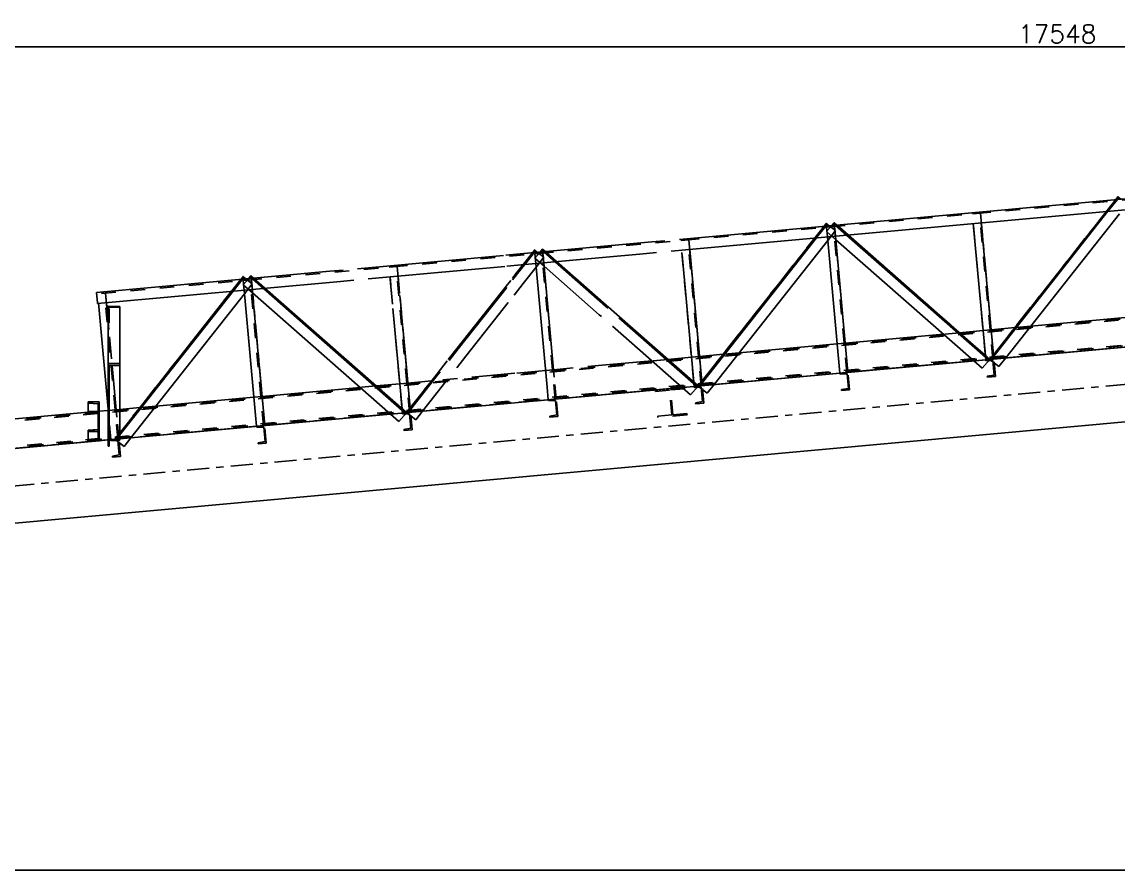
# Model space of a CAD drawing. Header units: millimetres. Extents: x 2368 to 8313, y 7493 to 11698.
# Drawn here: x 3820 to 3969.7, y 8225.6 to 8341.4 of the extents above; entities that cross this region are included whole.
import ezdxf

# ---------------------------------------------------------------- set-up
doc = ezdxf.new("R2010")
doc.units = ezdxf.units.MM
for name, pattern in [('XKITLINE00', [0]), ('XKITLINE02', [4, 2, -2]), ('XKITLINE03', [6, 3, -1, 1, -1])]:
    doc.linetypes.add(name, pattern=pattern)
doc.styles.add('ROMANS', font='romans.shx')
doc.dimstyles.new('MD300', dxfattribs={"dimtxt": 2.5, "dimasz": 2.5, "dimexe": 1, "dimexo": 1, "dimgap": 0.5, "dimtad": 1, "dimdec": 1, "dimlfac": 50, "dimrnd": 0.5, "dimdsep": 46, "dimtxsty": 'ROMANS', "dimcen": 1, "dimclrd": 146, "dimclre": 146, "dimclrt": 30, "dimadec": 1, "dimazin": 2, "dimtfac": 1, "dimtdec": 1, "dimtmove": 0, "dimatfit": 1, "dimfxl": 1, "dimtolj": 1, "dimtzin": 0, "dimlwd": -1, "dimlwe": -1, "dimarcsym": 0})

# ---------------------------------------------------------------- blocks, each defined once
blk = doc.blocks.new('*D51')
at = {"color": 146, "transparency": 16777216}
for p, q in [((3785.95, 8301.21), (3785.95, 8339)), ((4136.92, 8327.04), (4136.92, 8339)), ((3788.45, 8338), (4134.42, 8338))]:
    blk.add_line(p, q, dxfattribs=at)
for points in [[(3788.45, 8338.42), (3788.45, 8337.58), (3785.95, 8338)], [(4134.42, 8338.42), (4134.42, 8337.58), (4136.92, 8338)]]:
    blk.add_solid(points, dxfattribs=at)
at = {"layer": 'Defpoints', "color": 0, "transparency": 16777216}
for p in [(4136.92, 8338), (4136.92, 8326.04), (3785.95, 8300.21)]:
    blk.add_point(p, dxfattribs=at)
at = {"color": 30, "transparency": 16777216, "insert": (3961.43, 8339.75), "char_height": 2.5, "attachment_point": 5, "style": 'ROMANS'}
blk.add_mtext('\\A1;17548', dxfattribs=at)

msp = doc.modelspace()

# ---------------------------------------------------------------- linework, layer by layer
at = {"color": 3, "linetype": 'XKITLINE02'}
for p, q in [((4016.1053, 8321.2281), (3830.2162, 8304.2522)), ((3969.4293, 8317.1362), (3968.1493, 8315.5131)), ((3969.6488, 8317.1563), (3968.3688, 8315.5331)), ((3950.9469, 8315.2784), (3949.8514, 8315.1784)), ((3951.6387, 8295.6078), (3949.8514, 8315.1784)), ((3952.6263, 8295.3486), (3950.8074, 8315.2657)), ((3952.7342, 8295.7074), (3950.9469, 8315.2784)), ((3929.595, 8313.4984), (3928.315, 8311.8753)), ((3929.8146, 8313.5185), (3928.5346, 8311.8954)), ((3930.6424, 8313.5941), (3929.9211, 8312.7732)), ((3931.1945, 8311.6544), (3929.9211, 8312.7732)), ((3931.0297, 8313.4594), (3929.9342, 8313.3594)), ((3930.0552, 8312.0342), (3929.9342, 8313.3594)), ((3931.1491, 8312.8852), (3930.0991, 8311.5537)), ((3931.1491, 8312.8852), (3930.2909, 8313.562)), ((3932.7091, 8293.5296), (3930.8902, 8313.4467)), ((3931.1507, 8312.1343), (3931.0297, 8313.4594)), ((3932.6718, 8312.2732), (3931.119, 8313.6376)), ((3932.8914, 8312.2932), (3931.3386, 8313.6577)), ((3911.8382, 8311.8768), (3906.0597, 8311.3491)), ((3911.1125, 8311.6404), (3910.017, 8311.5404)), ((3911.8043, 8291.9698), (3910.017, 8311.5404)), ((3912.7919, 8291.7106), (3910.973, 8311.6277)), ((3912.8998, 8292.0694), (3911.1125, 8311.6404)), ((3888.093, 8309.7084), (3885.8229, 8309.5011)), ((3889.7608, 8309.8607), (3888.4808, 8308.2375)), ((3889.9804, 8309.8807), (3888.7004, 8308.2576)), ((3890.8082, 8309.9563), (3890.0867, 8309.1352)), ((3891.1953, 8309.8214), (3890.0998, 8309.7214)), ((3890.2208, 8308.3964), (3890.0998, 8309.7214)), ((3891.3147, 8309.2472), (3890.4562, 8309.9242)), ((3892.8747, 8289.8916), (3891.0558, 8309.8087)), ((3891.3162, 8308.4965), (3891.1953, 8309.8214)), ((3892.8372, 8308.6354), (3891.2844, 8309.9998)), ((3893.0568, 8308.6554), (3891.5039, 8310.0199)), ((3910.675, 8310.2644), (3904.8965, 8309.7367)), ((3888.2359, 8308.2152), (3885.9658, 8308.0079)), ((3891.3601, 8308.0164), (3890.0867, 8309.1352)), ((3891.3147, 8309.2472), (3890.2647, 8307.9157)), ((3867.8711, 8307.8616), (3862.0766, 8307.3325)), ((3871.2781, 8308.0024), (3870.1826, 8307.9024)), ((3871.9699, 8288.3318), (3870.1826, 8307.9024)), ((3872.9575, 8288.0726), (3871.1386, 8307.9897)), ((3873.0654, 8288.4314), (3871.2781, 8308.0024)), ((3888.2605, 8307.9581), (3886.2184, 8305.3687)), ((3888.2825, 8307.7277), (3886.2405, 8305.1383)), ((4017.8382, 8305.1491), (3788.0045, 8284.16)), ((3849.9266, 8306.2229), (3848.6466, 8304.5998)), ((3850.1462, 8306.243), (3848.8662, 8304.6198)), ((3850.974, 8306.3186), (3850.2523, 8305.4972)), ((3851.5257, 8304.3784), (3850.2523, 8305.4972)), ((3851.3609, 8306.1834), (3850.2654, 8306.0834)), ((3850.3864, 8304.7586), (3850.2654, 8306.0834)), ((3851.4803, 8305.6092), (3850.4303, 8304.2777)), ((3851.4803, 8305.6092), (3850.6216, 8306.2864)), ((3853.0403, 8286.2536), (3851.2214, 8306.1707)), ((3851.4818, 8304.8587), (3851.3609, 8306.1834)), ((3853.0026, 8304.9976), (3851.4497, 8306.362)), ((3853.2222, 8305.0176), (3851.6693, 8306.3821)), ((3869.3198, 8306.4877), (3863.5252, 8305.9585)), ((3871.0083, 8298.8613), (3870.4059, 8305.4576)), ((3888.481, 8305.6539), (3886.439, 8303.0645)), ((4017.6169, 8305.022), (3788.0141, 8284.0541)), ((3833.1231, 8284.4346), (3831.3042, 8304.3517)), ((3872.2176, 8297.7144), (3871.6152, 8304.3107)), ((3831.7875, 8302.5454), (3831.7875, 8301.6135)), ((3831.9475, 8284.2572), (3831.9475, 8302.4522)), ((3833.3875, 8302.4522), (3831.9475, 8302.4522)), ((3903.0355, 8299.6745), (3899.7318, 8302.5773)), ((3903.1296, 8299.8049), (3899.8259, 8302.7077)), ((4017.9279, 8301.5889), (3788.3276, 8280.6211)), ((4018.1684, 8301.504), (3788.3373, 8280.5152)), ((3831.7875, 8284.2426), (3831.7875, 8301.6135)), ((3831.9475, 8301.6135), (3831.7875, 8301.6135)), ((3902.1892, 8298.5013), (3898.8855, 8301.4041)), ((3833.2626, 8284.4473), (3831.7875, 8300.5988)), ((3952.402, 8299.344), (3951.3066, 8299.2439)), ((3957.8265, 8299.8393), (3955.6307, 8299.6388)), ((3948.0783, 8298.9491), (3945.8825, 8298.7486)), ((3879.4924, 8296.8397), (3876.7741, 8293.3928)), ((3879.609, 8296.7291), (3876.8907, 8293.2822)), ((3917.9923, 8296.2016), (3915.7965, 8296.001)), ((3932.4848, 8297.5251), (3931.3894, 8297.425)), ((3831.7875, 8284.3753), (3831.7875, 8294.7474)), ((3833.3875, 8284.2821), (3833.3875, 8294.7474)), ((3880.6581, 8295.734), (3877.9399, 8292.2871)), ((3908.2437, 8295.3113), (3906.0479, 8295.1108)), ((3912.5676, 8295.7062), (3911.4722, 8295.6061)), ((3954.4131, 8295.511), (3950.0235, 8295.1101)), ((3951.1622, 8294.1095), (3950.0262, 8295.1077)), ((3952.215, 8295.3076), (3951.1622, 8294.1095)), ((3951.6387, 8295.6078), (3951.6175, 8295.8393)), ((3951.6827, 8295.1258), (3951.6706, 8295.2579)), ((3952.6457, 8295.1366), (3951.6827, 8295.1258)), ((3952.4376, 8295.3313), (3951.9989, 8295.2913)), ((3952.4376, 8295.3313), (3951.9989, 8295.2913)), ((3952.1127, 8295.1913), (3952.0024, 8295.2882)), ((3953.4745, 8294.3207), (3952.2221, 8295.3083)), ((3952.4347, 8295.3277), (3952.3437, 8295.2123)), ((3952.8253, 8293.1704), (3952.6457, 8295.1366)), ((3952.7342, 8295.7074), (3952.713, 8295.939)), ((3952.984, 8292.9712), (3952.7661, 8295.358)), ((3954.411, 8295.5083), (3953.4745, 8294.3207)), ((3889.6336, 8293.6118), (3887.3635, 8293.4045)), ((3892.6504, 8293.8873), (3891.555, 8293.7872)), ((3899.2986, 8294.4944), (3893.5202, 8293.9667)), ((3932.8486, 8293.5416), (3931.7532, 8293.4416)), ((3931.7655, 8293.3068), (3931.7535, 8293.4383)), ((3932.7285, 8293.3176), (3931.7655, 8293.3068)), ((3932.9081, 8291.3514), (3932.7285, 8293.3176)), ((3933.0668, 8291.1522), (3932.8489, 8293.5383)), ((3952.8253, 8293.1704), (3951.8762, 8293.0066)), ((3868.4091, 8291.6735), (3866.2133, 8291.473)), ((3872.7332, 8292.0684), (3871.6378, 8291.9683)), ((3883.4875, 8293.0505), (3875.9623, 8292.3633)), ((3893.0142, 8289.9043), (3892.7417, 8292.8876)), ((3914.5789, 8291.8732), (3906.5455, 8291.1396)), ((3912.3793, 8291.6682), (3911.3278, 8290.4715)), ((3911.8043, 8291.9698), (3911.7831, 8292.2013)), ((3912.6032, 8291.6933), (3912.1645, 8291.6533)), ((3912.6032, 8291.6933), (3912.1645, 8291.6533)), ((3912.2783, 8291.5533), (3912.1693, 8291.649)), ((3913.6401, 8290.6827), (3912.3892, 8291.6691)), ((3912.5992, 8291.6883), (3912.5093, 8291.5743)), ((3912.8998, 8292.0694), (3912.8786, 8292.301)), ((3913.1496, 8289.3332), (3912.9318, 8291.7187)), ((3914.5755, 8291.8689), (3913.6401, 8290.6827)), ((3951.8762, 8293.0066), (3951.8886, 8292.8712)), ((3952.984, 8292.9712), (3951.8886, 8292.8712)), ((3852.816, 8290.2495), (3851.7206, 8290.1495)), ((3896.1967, 8290.1945), (3890.4182, 8289.6668)), ((3891.9187, 8289.8043), (3891.7613, 8291.5285)), ((3906.5637, 8290.9404), (3906.5459, 8291.1353)), ((3908.4906, 8291.1164), (3906.5637, 8290.9404)), ((3908.7999, 8287.7305), (3908.4906, 8291.1164)), ((3910.5471, 8291.3042), (3908.6201, 8291.1282)), ((3908.9293, 8287.7423), (3908.6201, 8291.1282)), ((3911.3278, 8290.4715), (3910.1888, 8291.4723)), ((3910.5471, 8291.3042), (3910.5293, 8291.4992)), ((3911.8483, 8291.4878), (3911.8363, 8291.6186)), ((3912.8113, 8291.4986), (3911.8483, 8291.4878)), ((3912.9909, 8289.5324), (3912.8113, 8291.4986)), ((3932.9081, 8291.3514), (3931.959, 8291.1876)), ((3931.959, 8291.1876), (3931.9714, 8291.0522)), ((3933.0668, 8291.1522), (3931.9714, 8291.0522)), ((3830.4182, 8285.747), (3830.4182, 8289.234)), ((3838.3239, 8288.926), (3836.1281, 8288.7255)), ((3873.0654, 8288.4314), (3873.0442, 8288.663)), ((3887.3506, 8289.3866), (3881.556, 8288.8575)), ((3890.0147, 8289.6299), (3887.7446, 8289.4226)), ((3893.0142, 8289.9043), (3891.9187, 8289.8043)), ((3893.0142, 8289.9043), (3891.9187, 8289.8043)), ((3891.9311, 8289.6688), (3891.9187, 8289.8043)), ((3892.8941, 8289.6796), (3891.9311, 8289.6688)), ((3893.0737, 8287.7134), (3892.8941, 8289.6796)), ((3893.2324, 8287.5142), (3893.0142, 8289.9043)), ((3912.9909, 8289.5324), (3912.0418, 8289.3686)), ((3912.0418, 8289.3686), (3912.0542, 8289.2332)), ((3913.1496, 8289.3332), (3912.0542, 8289.2332)), ((3830.5882, 8288.2196), (3829.0882, 8288.0826)), ((3829.0882, 8288.0772), (3829.0882, 8288.2029)), ((3830.5882, 8288.2029), (3829.0882, 8288.2029)), ((3830.5882, 8288.1572), (3829.0882, 8288.1572)), ((3829.0882, 8287.9891), (3829.0882, 8288.0772)), ((3830.4182, 8284.4793), (3830.4182, 8287.9265)), ((3830.5882, 8284.2029), (3830.5882, 8288.2029)), ((3832.1671, 8284.3473), (3831.7875, 8288.5037)), ((3833.3875, 8288.4752), (3831.7875, 8288.3291)), ((3874.7447, 8288.2354), (3870.3542, 8287.8345)), ((3871.4934, 8286.8335), (3870.3601, 8287.8294)), ((3872.5437, 8288.0289), (3871.4934, 8286.8335)), ((3871.9699, 8288.3318), (3871.9487, 8288.5633)), ((3872.0139, 8287.8498), (3872.0021, 8287.9794)), ((3872.9769, 8287.8606), (3872.0139, 8287.8498)), ((3872.7688, 8288.0553), (3872.3301, 8288.0153)), ((3872.7688, 8288.0553), (3872.3301, 8288.0153)), ((3872.4439, 8287.9153), (3872.3362, 8288.0099)), ((3873.8057, 8287.0447), (3872.5562, 8288.03)), ((3872.7638, 8288.049), (3872.6749, 8287.9363)), ((3873.1565, 8285.8944), (3872.9769, 8287.8606)), ((3873.3152, 8285.6952), (3873.0975, 8288.0794)), ((3874.74, 8288.2295), (3873.8057, 8287.0447)), ((3893.0737, 8287.7134), (3892.1246, 8287.5496)), ((3892.1246, 8287.5496), (3892.137, 8287.4142)), ((3893.2324, 8287.5142), (3892.137, 8287.4142)), ((3908.7999, 8287.7305), (3906.8729, 8287.5545)), ((3906.8729, 8287.5545), (3906.8911, 8287.3553)), ((3910.8745, 8287.7191), (3906.8911, 8287.3553)), ((3910.8563, 8287.9183), (3908.9293, 8287.7423)), ((3910.8563, 8287.9183), (3910.8745, 8287.7191)), ((3830.4182, 8284.4762), (3830.4182, 8285.747)), ((3853.1798, 8286.2661), (3852.0843, 8286.166)), ((3852.0967, 8286.0308), (3852.0849, 8286.1597)), ((3853.0597, 8286.0416), (3852.0967, 8286.0308)), ((3853.2393, 8284.0754), (3853.0597, 8286.0416)), ((3853.398, 8283.8762), (3853.1804, 8286.2598)), ((3873.1565, 8285.8944), (3872.2074, 8285.7306)), ((3872.2074, 8285.7306), (3872.2198, 8285.5952)), ((3873.3152, 8285.6952), (3872.2198, 8285.5952)), ((3830.4182, 8284.4793), (3829.0882, 8284.3729)), ((3830.4182, 8284.4762), (3829.0882, 8284.371)), ((3829.0882, 8284.2029), (3829.0882, 8284.3729)), ((3830.5882, 8284.2029), (3830.5878, 8284.2029)), ((3830.5882, 8284.2029), (3830.5882, 8285.4674)), ((3834.9105, 8284.5977), (3831.7875, 8284.3125)), ((3833.3875, 8284.3753), (3831.7875, 8284.3753)), ((3831.7875, 8283.4434), (3831.7875, 8284.3753)), ((3833.3875, 8284.3753), (3831.7875, 8284.3753)), ((3831.9475, 8283.4666), (3831.9475, 8284.2844)), ((3831.9475, 8283.4434), (3831.9475, 8284.2821)), ((3833.2626, 8284.4473), (3832.1671, 8284.3473)), ((3833.2626, 8284.4473), (3832.1671, 8284.3473)), ((3832.1795, 8284.2118), (3832.1671, 8284.3473)), ((3833.1425, 8284.2226), (3832.1795, 8284.2118)), ((3833.3875, 8285.2503), (3832.7149, 8284.3974)), ((3833.9713, 8283.4067), (3832.7149, 8284.3974)), ((3833.3875, 8284.2821), (3832.7806, 8284.2821)), ((3833.3875, 8284.992), (3832.8405, 8284.2983)), ((3833.3221, 8282.2564), (3833.1425, 8284.2226)), ((3833.4808, 8282.0572), (3833.2626, 8284.4473)), ((3833.3875, 8284.3753), (3833.3875, 8284.2844)), ((3833.3875, 8284.3753), (3833.3875, 8284.2821)), ((3834.9045, 8284.5901), (3833.9713, 8283.4067)), ((3831.7875, 8283.6018), (3831.7875, 8283.4666)), ((3831.9475, 8283.4666), (3831.7875, 8283.4666)), ((3831.9475, 8283.4434), (3831.7875, 8283.4434)), ((3853.2393, 8284.0754), (3852.2902, 8283.9116)), ((3852.2902, 8283.9116), (3852.3026, 8283.7762)), ((3853.398, 8283.8762), (3852.3026, 8283.7762)), ((3833.3221, 8282.2564), (3832.373, 8282.0926)), ((3832.373, 8282.0926), (3832.3854, 8281.9572)), ((3833.4808, 8282.0572), (3832.3854, 8281.9572))]:
    msp.add_line(p, q, dxfattribs=at)
at = {"color": 7, "linetype": 'XKITLINE00'}
for p, q in [((3978.4662, 8317.9615), (3911.8382, 8311.8768)), ((3969.7272, 8317.5139), (3969.4293, 8317.1362)), ((3969.8528, 8317.4149), (3969.6488, 8317.1563)), ((3970.1255, 8317.1998), (3969.7272, 8317.5139)), ((3979.9153, 8316.5876), (3910.675, 8310.2644)), ((3968.1493, 8315.5131), (3952.2181, 8295.3114)), ((3968.3688, 8315.5331), (3952.4347, 8295.3277)), ((3969.9335, 8315.1917), (3954.411, 8295.5083)), ((3929.8928, 8313.8759), (3929.595, 8313.4984)), ((3930.0184, 8313.7769), (3929.8146, 8313.5185)), ((3930.2909, 8313.562), (3929.8928, 8313.8759)), ((3930.9772, 8313.9752), (3930.6424, 8313.5941)), ((3931.119, 8313.6376), (3930.8716, 8313.855)), ((3931.3386, 8313.6577), (3930.9772, 8313.9752)), ((3951.6175, 8295.8393), (3949.9724, 8313.8531)), ((3952.713, 8295.939), (3951.0679, 8313.9532)), ((3906.0597, 8311.3491), (3888.093, 8309.7084)), ((3928.315, 8311.8753), (3912.3837, 8291.6734)), ((3928.5346, 8311.8954), (3912.5992, 8291.6883)), ((3930.0991, 8311.5537), (3914.5755, 8291.8689)), ((3931.7531, 8293.4423), (3930.0552, 8312.0342)), ((3932.8486, 8293.5423), (3931.1507, 8312.1343)), ((3950.0262, 8295.1077), (3931.1945, 8311.6544)), ((3952.0024, 8295.2882), (3932.6718, 8312.2732)), ((3952.2183, 8295.3114), (3932.8914, 8312.2932)), ((3904.8965, 8309.7367), (3888.2359, 8308.2152)), ((3890.0584, 8310.2379), (3889.7608, 8309.8607)), ((3890.184, 8310.1389), (3889.9804, 8309.8807)), ((3890.4562, 8309.9242), (3890.0584, 8310.2379)), ((3891.1428, 8310.3372), (3890.8082, 8309.9563)), ((3891.2844, 8309.9998), (3891.0372, 8310.217)), ((3891.5039, 8310.0199), (3891.1428, 8310.3372)), ((3912.8786, 8292.301), (3911.2335, 8310.3154)), ((3885.8229, 8309.5011), (3867.8711, 8307.8616)), ((3888.4808, 8308.2375), (3888.2605, 8307.9581)), ((3888.7004, 8308.2576), (3888.2825, 8307.7277)), ((3891.7613, 8291.5285), (3890.2208, 8308.3964)), ((3892.7417, 8292.8876), (3891.3162, 8308.4965)), ((3899.7318, 8302.5773), (3892.8372, 8308.6354)), ((3899.8259, 8302.7077), (3893.0568, 8308.6554)), ((3911.7831, 8292.2013), (3910.1944, 8309.5982)), ((3862.0766, 8307.3325), (3830.2007, 8304.4215)), ((3851.3084, 8306.6992), (3850.974, 8306.3186)), ((3851.6693, 8306.3821), (3851.3084, 8306.6992)), ((3885.9658, 8308.0079), (3869.3198, 8306.4877)), ((3871.6152, 8304.3107), (3871.399, 8306.6776)), ((3890.2647, 8307.9157), (3888.481, 8305.6539)), ((3898.8855, 8301.4041), (3891.3601, 8308.0164)), ((3863.5252, 8305.9585), (3830.3372, 8302.9277)), ((3850.224, 8306.5999), (3849.9266, 8306.2229)), ((3850.3496, 8306.5009), (3850.1462, 8306.243)), ((3850.6216, 8306.2864), (3850.224, 8306.5999)), ((3851.4497, 8306.362), (3851.2028, 8306.579)), ((3870.4059, 8305.4576), (3870.3036, 8306.5775)), ((3886.2184, 8305.3687), (3879.4924, 8296.8397)), ((3886.2405, 8305.1383), (3879.609, 8296.7291)), ((3830.2007, 8304.4215), (3830.3274, 8303.0344)), ((3831.7875, 8300.5988), (3831.4437, 8304.3644)), ((3848.8662, 8304.6198), (3833.3875, 8284.992)), ((3848.6466, 8304.5998), (3833.3875, 8285.2503)), ((3850.4303, 8304.2777), (3834.9045, 8284.5901)), ((3852.0843, 8286.1663), (3850.3864, 8304.7586)), ((3853.1798, 8286.2663), (3851.4818, 8304.8587)), ((3870.3601, 8287.8294), (3851.5257, 8304.3784)), ((3872.3362, 8288.0099), (3853.0026, 8304.9976)), ((3872.5495, 8288.0354), (3853.2222, 8305.0176)), ((3830.3372, 8302.9277), (3830.3274, 8303.0341)), ((3831.7875, 8288.5037), (3830.4605, 8303.0344)), ((3831.7875, 8294.7474), (3831.7875, 8302.5454)), ((3833.3875, 8302.5454), (3831.7875, 8302.5454)), ((3833.3875, 8294.7474), (3833.3875, 8302.5454)), ((3886.439, 8303.0645), (3880.6581, 8295.734)), ((3971.2238, 8301.0628), (3957.8265, 8299.8393)), ((3912.1693, 8291.649), (3903.0355, 8299.6745)), ((3912.3839, 8291.6734), (3903.1296, 8299.8049)), ((3951.3066, 8299.2439), (3948.0783, 8298.9491)), ((3955.6307, 8299.6388), (3952.402, 8299.344)), ((3871.9487, 8288.5633), (3871.0083, 8298.8613)), ((3873.0442, 8288.663), (3872.2176, 8297.7144)), ((3910.1888, 8291.4723), (3902.1892, 8298.5013)), ((3945.8825, 8298.7486), (3932.4848, 8297.5251)), ((3931.3894, 8297.425), (3917.9923, 8296.2016)), ((3971.5876, 8297.0794), (3954.4131, 8295.511)), ((3831.7875, 8294.7474), (3831.7875, 8294.7474)), ((3831.7875, 8294.7474), (3831.7875, 8294.7474)), ((3831.7875, 8283.6018), (3831.7875, 8294.7474)), ((3833.3875, 8294.7474), (3831.7875, 8294.7474)), ((3833.3875, 8294.4657), (3833.3875, 8294.7474)), ((3906.0479, 8295.1108), (3899.2986, 8294.4944)), ((3911.4722, 8295.6061), (3908.2437, 8295.3113)), ((3915.7965, 8296.001), (3912.5676, 8295.7062)), ((3950.0235, 8295.1101), (3932.8486, 8293.5416)), ((3951.6703, 8295.2613), (3951.6387, 8295.6078)), ((3951.9989, 8295.2913), (3951.6703, 8295.2613)), ((3951.9989, 8295.2913), (3951.6703, 8295.2613)), ((3951.6706, 8295.2579), (3951.6703, 8295.2613)), ((3952.2183, 8295.3114), (3952.215, 8295.3076)), ((3952.2221, 8295.3083), (3952.2181, 8295.3114)), ((3952.7658, 8295.3613), (3952.4376, 8295.3313)), ((3952.7658, 8295.3613), (3952.4376, 8295.3313)), ((3952.7658, 8295.3613), (3952.7342, 8295.7074)), ((3952.7661, 8295.358), (3952.7658, 8295.3613)), ((3831.9475, 8291.9302), (3831.9475, 8294.4657)), ((3833.3875, 8294.4657), (3831.9475, 8294.4657)), ((3833.3875, 8284.2844), (3833.3875, 8294.4657)), ((3876.7741, 8293.3928), (3872.5493, 8288.0354)), ((3876.8907, 8293.2822), (3872.7638, 8288.049)), ((3887.3635, 8293.4045), (3883.4875, 8293.0505)), ((3891.555, 8293.7872), (3889.6336, 8293.6118)), ((3893.5202, 8293.9667), (3892.6504, 8293.8873)), ((3931.7532, 8293.4416), (3914.5789, 8291.8732)), ((3932.8486, 8293.5423), (3931.7531, 8293.4423)), ((3932.8486, 8293.5423), (3931.7531, 8293.4423)), ((3931.7535, 8293.4383), (3931.7531, 8293.4423)), ((3932.8489, 8293.5383), (3932.8486, 8293.5423)), ((3831.7875, 8292.233), (3831.9475, 8292.393)), ((3831.9475, 8291.9302), (3831.7875, 8291.9302)), ((3831.9475, 8283.6121), (3831.9475, 8291.9302)), ((3871.6378, 8291.9683), (3868.4091, 8291.6735)), ((3875.9623, 8292.3633), (3872.7332, 8292.0684)), ((3877.9399, 8292.2871), (3874.74, 8288.2295)), ((3911.8359, 8291.6233), (3911.8043, 8291.9698)), ((3912.1645, 8291.6533), (3911.8359, 8291.6233)), ((3912.1645, 8291.6533), (3911.8359, 8291.6233)), ((3912.3839, 8291.6734), (3912.3793, 8291.6682)), ((3912.3892, 8291.6691), (3912.3837, 8291.6734)), ((3912.9314, 8291.7233), (3912.6032, 8291.6933)), ((3912.9314, 8291.7233), (3912.6032, 8291.6933)), ((3912.9314, 8291.7233), (3912.8998, 8292.0694)), ((3912.9318, 8291.7187), (3912.9314, 8291.7233)), ((3851.7206, 8290.1495), (3838.3239, 8288.926)), ((3866.2133, 8291.473), (3852.816, 8290.2495)), ((3906.5455, 8291.1396), (3896.1967, 8290.1945)), ((3910.5289, 8291.5033), (3906.5455, 8291.1396)), ((3906.5459, 8291.1353), (3906.5455, 8291.1396)), ((3910.5293, 8291.4992), (3910.5289, 8291.5033)), ((3911.8363, 8291.6186), (3911.8359, 8291.6233)), ((3829.0882, 8289.3417), (3829.0882, 8289.5136)), ((3830.5882, 8289.5136), (3829.0882, 8289.5136)), ((3829.0882, 8288.0772), (3829.0882, 8289.3417)), ((3830.4182, 8289.234), (3829.0882, 8289.3417)), ((3830.4182, 8289.234), (3830.4182, 8285.747)), ((3830.5882, 8288.6563), (3830.4182, 8288.4863)), ((3830.5882, 8285.4674), (3830.5882, 8289.5136)), ((3836.1281, 8288.7255), (3833.3875, 8288.4752)), ((3881.556, 8288.8575), (3874.7447, 8288.2354)), ((3887.7446, 8289.4226), (3887.3506, 8289.3866)), ((3890.4182, 8289.6668), (3890.0147, 8289.6299)), ((3829.0882, 8288.0826), (3812.9816, 8286.6117)), ((3829.0882, 8288.0329), (3829.0882, 8288.0772)), ((3829.0882, 8287.9891), (3829.0882, 8288.0329)), ((3830.4182, 8287.9265), (3829.0882, 8288.0329)), ((3830.4182, 8287.884), (3829.0882, 8287.9891)), ((3831.7875, 8288.3291), (3830.5882, 8288.2196)), ((3870.3542, 8287.8345), (3853.1798, 8286.2661)), ((3872.0015, 8287.9853), (3871.9699, 8288.3318)), ((3872.3301, 8288.0153), (3872.0015, 8287.9853)), ((3872.3301, 8288.0153), (3872.0015, 8287.9853)), ((3872.0021, 8287.9794), (3872.0015, 8287.9853)), ((3872.5495, 8288.0354), (3872.5437, 8288.0289)), ((3872.5562, 8288.03), (3872.5493, 8288.0354)), ((3873.097, 8288.0853), (3872.7688, 8288.0553)), ((3873.097, 8288.0853), (3872.7688, 8288.0553)), ((3873.097, 8288.0853), (3873.0654, 8288.4314)), ((3873.0975, 8288.0794), (3873.097, 8288.0853)), ((3830.4182, 8285.747), (3829.0882, 8285.6394)), ((3830.0025, 8285.7134), (3829.7566, 8285.4674)), ((3830.5882, 8286.299), (3830.4182, 8286.129)), ((3852.0843, 8286.166), (3834.9105, 8284.5977)), ((3853.1798, 8286.2663), (3852.0843, 8286.1663)), ((3853.1798, 8286.2663), (3852.0843, 8286.1663)), ((3852.0849, 8286.1597), (3852.0843, 8286.1663)), ((3853.1804, 8286.2598), (3853.1798, 8286.2663)), ((3830.5878, 8284.2029), (3813.3454, 8282.6283)), ((3829.0882, 8285.4674), (3829.0882, 8285.6394)), ((3830.5882, 8285.4674), (3829.0882, 8285.4674)), ((3829.0882, 8284.2029), (3829.0882, 8285.4674)), ((3830.5882, 8284.2029), (3829.0882, 8284.2029)), ((3830.5882, 8284.2029), (3829.0882, 8284.2029)), ((3830.5882, 8285.4674), (3830.5882, 8284.2029)), ((3831.7875, 8284.3125), (3830.5882, 8284.2029)), ((3833.3875, 8284.2844), (3831.9475, 8284.2844)), ((3832.7806, 8284.2821), (3831.9475, 8284.2821))]:
    msp.add_line(p, q, dxfattribs=at)
at = {"color": 1, "linetype": 'XKITLINE03'}
for p, q in [((3952.2181, 8295.3114), (3969.7271, 8317.5139)), ((3950.9469, 8315.2784), (3952.7658, 8295.3613)), ((3912.3837, 8291.6734), (3929.8927, 8313.8759)), ((3930.9772, 8313.9752), (3952.2183, 8295.3114)), ((3931.0297, 8313.4594), (3932.8486, 8293.5423)), ((3911.1125, 8311.6404), (3912.9314, 8291.7233)), ((3872.5493, 8288.0354), (3890.0583, 8310.2379)), ((3891.1428, 8310.3372), (3912.3839, 8291.6734)), ((3891.1953, 8309.8214), (3893.0142, 8289.9043)), ((3851.3084, 8306.6992), (3872.5495, 8288.0354)), ((3871.2781, 8308.0024), (3873.097, 8288.0853)), ((3832.7149, 8284.3974), (3850.2239, 8306.5999)), ((3851.3609, 8306.1834), (3853.1798, 8286.2663)), ((3831.4437, 8304.3644), (3833.2626, 8284.4473)), ((3831.7875, 8284.3753), (3831.7875, 8302.5454)), ((3788.3528, 8280.3459), (4019.239, 8301.4311)), ((3831.7875, 8294.7474), (3831.7875, 8284.3753)), ((3952.7658, 8295.3613), (3952.7658, 8295.3613)), ((3932.8486, 8293.5423), (3932.8486, 8293.5423)), ((3912.9314, 8291.7233), (3912.9314, 8291.7233)), ((3908.5372, 8291.3215), (3908.5372, 8291.3215)), ((3893.0142, 8289.9043), (3893.0142, 8289.9043)), ((3873.097, 8288.0853), (3873.097, 8288.0853)), ((3853.1798, 8286.2663), (3853.1798, 8286.2663)), ((3830.5882, 8284.2029), (3830.5882, 8285.4674)), ((3830.5882, 8284.2029), (3830.5882, 8284.2029)), ((3833.2626, 8284.4473), (3833.2626, 8284.4473))]:
    msp.add_line(p, q, dxfattribs=at)
at = {"color": 1, "linetype": 'XKITLINE00'}
for p, q in [((3969.7233, 8317.5047), (3969.7233, 8317.5047)), ((3950.943, 8315.2692), (3950.943, 8315.2692)), ((3929.8889, 8313.8667), (3929.8889, 8313.8667)), ((3930.9734, 8313.9659), (3930.9734, 8313.9659)), ((3931.0258, 8313.4502), (3931.0258, 8313.4502)), ((3911.1086, 8311.6312), (3911.1086, 8311.6312)), ((3890.0545, 8310.2287), (3890.0545, 8310.2287)), ((3891.139, 8310.3279), (3891.139, 8310.3279)), ((3891.1914, 8309.8122), (3891.1914, 8309.8122)), ((3851.3046, 8306.6899), (3851.3046, 8306.6899)), ((3871.2742, 8307.9932), (3871.2742, 8307.9932)), ((3850.2201, 8306.5907), (3850.2201, 8306.5907)), ((3851.357, 8306.1742), (3851.357, 8306.1742)), ((3831.7837, 8302.5362), (3831.7837, 8302.5362)), ((3952.2143, 8295.3022), (3952.2143, 8295.3022)), ((3952.2145, 8295.3022), (3952.2145, 8295.3022)), ((3952.7619, 8295.3521), (3952.7619, 8295.3521)), ((3952.7619, 8295.3521), (3952.7619, 8295.3521)), ((3932.8447, 8293.5331), (3932.8447, 8293.5331)), ((3932.8447, 8293.5331), (3932.8447, 8293.5331)), ((3912.3799, 8291.6642), (3912.3799, 8291.6642)), ((3912.3801, 8291.6642), (3912.3801, 8291.6642)), ((3912.9275, 8291.7141), (3912.9275, 8291.7141)), ((3912.9275, 8291.7141), (3912.9275, 8291.7141)), ((3908.5334, 8291.3122), (3908.5334, 8291.3122)), ((3893.0103, 8289.8951), (3893.0103, 8289.8951)), ((3893.0103, 8289.8951), (3893.0103, 8289.8951)), ((3872.5455, 8288.0262), (3872.5455, 8288.0262)), ((3872.5457, 8288.0262), (3872.5457, 8288.0262)), ((3873.0931, 8288.0761), (3873.0931, 8288.0761)), ((3873.0931, 8288.0761), (3873.0931, 8288.0761)), ((3853.1759, 8286.2571), (3853.1759, 8286.2571)), ((3853.1759, 8286.2571), (3853.1759, 8286.2571)), ((3830.5844, 8284.1937), (3830.5844, 8284.1937)), ((3830.5844, 8284.1937), (3830.5844, 8284.1937)), ((3831.7837, 8284.3661), (3831.7837, 8284.3661)), ((3831.7837, 8284.3661), (3831.7837, 8284.3661)), ((3832.7111, 8284.3882), (3832.7111, 8284.3882)), ((3833.2587, 8284.4381), (3833.2587, 8284.4381)), ((3833.2587, 8284.4381), (3833.2587, 8284.4381))]:
    msp.add_line(p, q, dxfattribs=at)
at = {"color": 8, "linetype": 'XKITLINE00'}
for p, q in [((4003.9934, 8300.0381), (3833.3875, 8284.4515)), ((4022.9518, 8291.5678), (3789.2779, 8270.2194)), ((3831.7875, 8284.3054), (3788.3535, 8280.3372))]:
    msp.add_line(p, q, dxfattribs=at)
at = {"color": 8, "linetype": 'XKITLINE03'}
msp.add_line((3788.8157, 8275.2783), (4022.6888, 8296.645), dxfattribs=at)
msp.add_lwpolyline([(3492.9579, 8225.5635), (6939.5996, 8225.5635)])
at = {"color": 1, "linetype": 'XKITLINE00'}
for centre in [(3969.7271, 8317.5139), (3950.9469, 8315.2784), (3929.8927, 8313.8759), (3930.9772, 8313.9752), (3931.0297, 8313.4594), (3911.1125, 8311.6404), (3890.0583, 8310.2379), (3891.1428, 8310.3372), (3891.1953, 8309.8214), (3851.3084, 8306.6992), (3871.2781, 8308.0024), (3850.2239, 8306.5999), (3851.3609, 8306.1834), (3831.7875, 8302.5454), (3952.2181, 8295.3114), (3952.2183, 8295.3114), (3952.7658, 8295.3613), (3952.7658, 8295.3613), (3932.8486, 8293.5423), (3932.8486, 8293.5423), (3912.3837, 8291.6734), (3912.3839, 8291.6734), (3912.9314, 8291.7233), (3912.9314, 8291.7233), (3908.5372, 8291.3215), (3893.0142, 8289.9043), (3893.0142, 8289.9043), (3872.5493, 8288.0354), (3872.5495, 8288.0354), (3873.097, 8288.0853), (3873.097, 8288.0853), (3853.1798, 8286.2663), (3853.1798, 8286.2663), (3830.5882, 8284.2029), (3830.5882, 8284.2029), (3831.7875, 8284.3753), (3831.7875, 8284.3753), (3832.7149, 8284.3974), (3833.2626, 8284.4473), (3833.2626, 8284.4473)]:
    msp.add_circle(centre, 0.01, dxfattribs=at)
at = {"color": 8, "linetype": 'XKITLINE00'}
for centre in [(3889.3641, 8284.4644), (3889.3641, 8284.4644), (3889.3642, 8284.4644)]:
    msp.add_circle(centre, 0.01, dxfattribs=at)

# ---------------------------------------------------------------- dimensions: what is measured, and where the dimension line sits
dim = msp.add_linear_dim(base=(4136.9155, 8338), p1=(3785.9514, 8300.2098), p2=(4136.9155, 8326.0379), dimstyle='MD300')
dim.commit()
dim.dimension.update_dxf_attribs({"geometry": '*D51', "text_midpoint": (3961.4334, 8339.75)})

doc.saveas('drawing.dxf')
